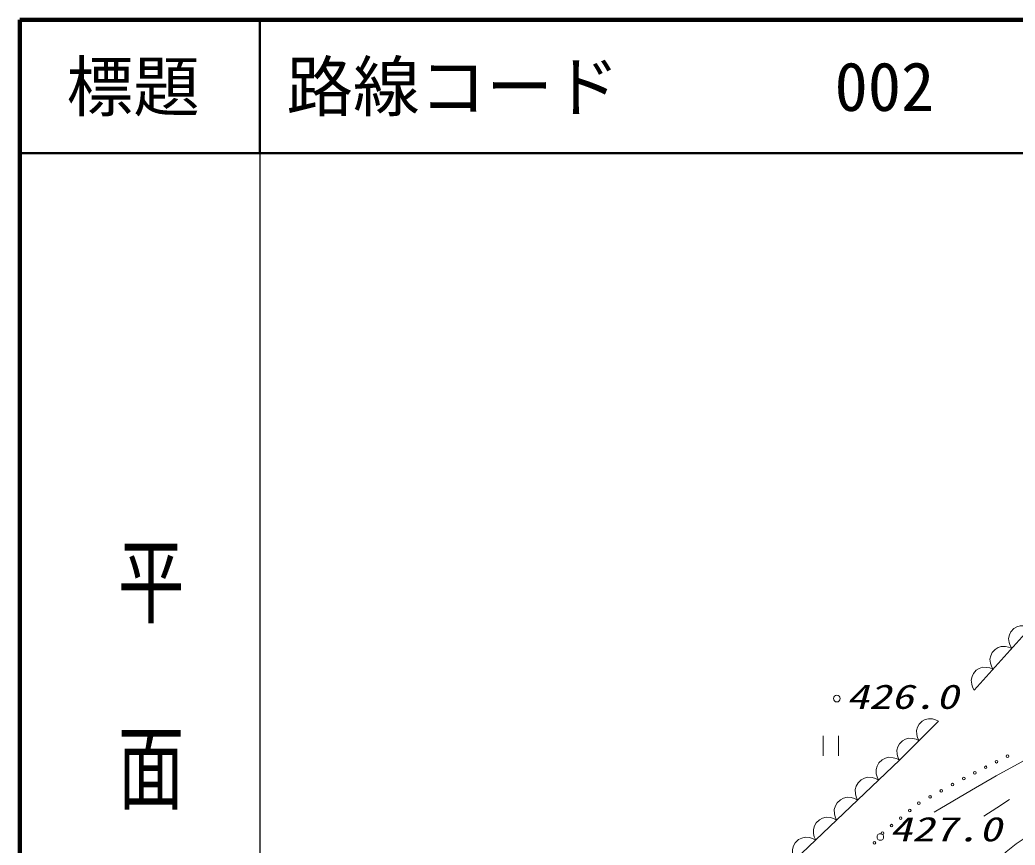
# Model space of a CAD drawing. Units: millimetres, scale not verified. Extents: x 1555 to 641555, y -205102 to 154898.
# Drawn here: x 1555 to 76244, y 92983 to 154898 of the extents above; entities that cross this region are included whole.
import ezdxf
from ezdxf.enums import TextEntityAlignment as Align

# ---------------------------------------------------------------- set-up
doc = ezdxf.new("R2010")
doc.units = ezdxf.units.MM
doc.header["$LTSCALE"] = 1000
for name, color, linetype, lineweight in [('M-TTL', 2, 'Continuous', 140), ('M-TTL-BAND', 7, 'Continuous', 25), ('M-TTL-LINE', 7, 'Continuous', 50), ('S-BGD', 1, 'Continuous', 13)]:
    doc.layers.add(name, color=color, linetype=linetype, lineweight=lineweight)
doc.layers.add('M-TTL-TXT', color=7, linetype='Continuous')
doc.styles.add('@ＭＳ ゴシック', font='')
doc.styles.add('ＭＳ ゴシック', font='')
doc.styles.get('@ＭＳ ゴシック').set_extended_font_data('@MS Gothic')
doc.styles.get('ＭＳ ゴシック').set_extended_font_data('MS Gothic')

# ---------------------------------------------------------------- blocks, each defined once
blk = doc.blocks.new('BUHIN14')
at = {"layer": 'S-BGD'}
blk.add_lwpolyline([(702, 781), (469, 884), (233, 927), (-76, 929), (-324, 842), (-548, 711), (-765, 468), (-871, 232), (-932, -24), (-897, -331), (-825, -557), (-702, -781)], dxfattribs=at)
blk = doc.blocks.new('BUHIN15')
at = {"layer": 'S-BGD'}
blk.add_lwpolyline([(736, 731), (512, 845), (282, 901), (-23, 920), (-272, 848), (-500, 731), (-728, 505), (-846, 278), (-920, 29), (-903, -276), (-845, -503), (-736, -731)], dxfattribs=at)
blk = doc.blocks.new('BUHIN16')
at = {"layer": 'S-BGD'}
blk.add_lwpolyline([(785, 749), (554, 873), (314, 937), (-4, 963), (-267, 893), (-507, 776), (-751, 544), (-879, 309), (-962, 50), (-950, -269), (-895, -508), (-785, -749)], dxfattribs=at)
blk = doc.blocks.new('BUHIN59')
at = {"layer": 'S-BGD'}
for p, q in [((-578, 750), (-578, -750)), ((574, -750), (574, 750))]:
    blk.add_line(p, q, dxfattribs=at)
blk = doc.blocks.new('BUHIN60')
at = {"layer": 'S-BGD'}
blk.add_circle((0, 0), 249, dxfattribs=at)
blk = doc.blocks.new('BUHIN71')
at = {"layer": 'S-BGD'}
blk.add_circle((0, 0), 99.5, dxfattribs=at)
blk = doc.blocks.new('BUHIN73')
at = {"layer": 'S-BGD'}
blk.add_circle((0, 0), 99.5, dxfattribs=at)
blk = doc.blocks.new('BUHIN75')
at = {"layer": 'S-BGD'}
blk.add_circle((0, 0), 99.5, dxfattribs=at)
blk = doc.blocks.new('BUHIN77')
at = {"layer": 'S-BGD'}
blk.add_circle((0, 0), 99.5, dxfattribs=at)

msp = doc.modelspace()

# ---------------------------------------------------------------- linework, layer by layer
at = {"layer": 'M-TTL'}
for p, q in [((1555, 154898), (1555, -205102)), ((641555, 154898), (1555, 154898))]:
    msp.add_line(p, q, dxfattribs=at)
at = {"layer": 'M-TTL-BAND'}
msp.add_line((19555, 144898), (19555, -205102), dxfattribs=at)
at = {"layer": 'M-TTL-LINE'}
for p, q in [((19555, 154898), (19555, 144898)), ((1555, 144898), (641555, 144898))]:
    msp.add_line(p, q, dxfattribs=at)
at = {"layer": 'S-BGD'}
for p, q in [((80199, 112424), (73182, 104610)), ((70506, 102277), (67564, 99354)), ((67564, 99354), (59711, 91865))]:
    msp.add_line(p, q, dxfattribs=at)
for points in [[(90948, 104705), (89733, 104438), (88497, 104229), (87175, 104014), (85865, 103740), (84715, 103409), (83571, 103016), (82790, 102706), (82036, 102342), (79378, 100741), (76690, 99193), (74818, 98183), (72970, 97116), (71575, 96282), (70170, 95458)], [(62845, 77704), (63482, 79146), (64178, 80570), (64840, 81743), (65557, 82888), (66151, 83766), (66798, 84615), (67401, 85290), (68050, 85926), (70319, 87990), (72629, 90010), (73760, 90885), (74862, 91813), (75573, 92476), (76319, 93088), (76930, 93479), (77583, 93825), (81653, 95592), (85735, 97298), (86196, 97408), (86664, 97491)], [(73907, 95150), (74872, 95770), (75826, 96397)]]:
    msp.add_lwpolyline(points, dxfattribs=at)
for centre in [(72396, 97980), (69014, 96135), (66298, 93881)]:
    msp.add_circle(centre, 99.5, dxfattribs=at)

# ---------------------------------------------------------------- block references
for name, p in [('BUHIN14', (76690, 108517)), ('BUHIN14', (75287, 106954)), ('BUHIN14', (73883, 105392)), ('BUHIN60', (62860, 103973)), ('BUHIN15', (69770, 101546)), ('BUHIN59', (62406, 100421)), ('BUHIN15', (68299, 100085)), ('BUHIN16', (66778, 98605)), ('BUHIN71', (74855, 99241)), ('BUHIN71', (75675, 99661)), ('BUHIN71', (74036, 98820)), ('BUHIN16', (65208, 97107)), ('BUHIN71', (73216, 98400)), ('BUHIN73', (70705, 97058)), ('BUHIN73', (71550, 97519)), ('BUHIN16', (63637, 95609)), ('BUHIN73', (69859, 96596)), ('BUHIN75', (68335, 95572)), ('BUHIN16', (62067, 94111)), ('BUHIN75', (67656, 95008)), ('BUHIN75', (66977, 94444)), ('BUHIN16', (60497, 92614)), ('BUHIN60', (66130, 93589)), ('BUHIN77', (65683, 93146))]:
    msp.add_blockref(name, p)

# ---------------------------------------------------------------- texts
at = {"layer": 'M-TTL-BAND', "style": '@ＭＳ ゴシック', "width": 1.4}
msp.add_text('平  面  図', height=3666, rotation=270, dxfattribs=at).set_placement((11332, 81373), align=Align.MIDDLE_RIGHT)
at = {"layer": 'M-TTL-TXT', "style": 'ＭＳ ゴシック'}
msp.add_text('標題', height=3666, dxfattribs=at).set_placement((10055, 149898), align=Align.MIDDLE_CENTER)
for s, p in [('路線コード', (21555, 149898)), ('002', (62697, 149898))]:
    msp.add_text(s, height=3666, dxfattribs=at).set_placement(p, align=Align.MIDDLE_LEFT)
at = {"layer": 'S-BGD', "style": 'ＭＳ ゴシック', "oblique": 15, "width": 1.35}
for s, p in [('426.0', (63579, 102654)), ('427.0', (66817, 92717))]:
    msp.add_text(s, height=1833, dxfattribs=at).set_placement(p, align=Align.BOTTOM_LEFT)

doc.saveas('drawing.dxf')
